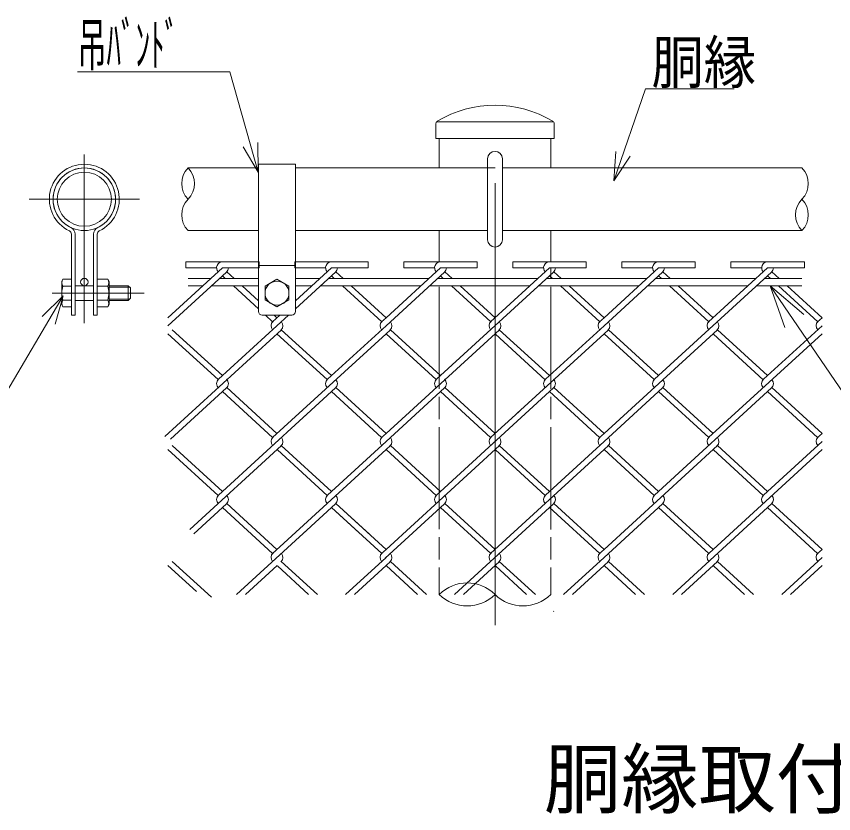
# Model space of a CAD drawing. Units: millimetres, scale not verified. Extents: x -5699 to 5699, y -3329 to 3329.
# Drawn here: x -846 to 264, y 708 to 1791 of the extents above; entities that cross this region are included whole.
import ezdxf
from ezdxf.enums import TextEntityAlignment as Align

# ---------------------------------------------------------------- set-up
doc = ezdxf.new("R2010")
doc.units = ezdxf.units.MM
doc.header["$LTSCALE"] = 20
doc.linetypes.add('USER1', pattern=[50.5, 30, -9, 2.5, -9])
doc.layers.add('0-0_24', color=7, linetype='Continuous')
for name, color, linetype, lineweight in [('0-1_3', 3, 'Continuous', 13), ('0-2_26', 2, 'USER1', 13), ('0-3_1', 1, 'Continuous', 9), ('0-4_27', 7, 'Continuous', 13), ('0-5_28', 7, 'Continuous', 13), ('0-8_13', 216, 'USER1', 13), ('0-9_11', 59, 'Continuous', 9)]:
    doc.layers.add(name, color=color, linetype=linetype, lineweight=lineweight)
doc.styles.add('ＭＳ ゴシック', font='')
doc.styles.get('ＭＳ ゴシック').set_extended_font_data('MS Gothic')

msp = doc.modelspace()

# ---------------------------------------------------------------- linework, layer by layer
at = {"layer": '0-1_3'}
for p, q in [((-466.83, 1590.09), (-516.83, 1590.09)), ((-516.83, 1590.09), (-516.83, 1390.09)), ((-466.83, 1590.09), (-466.83, 1390.09)), ((-205.79, 1487.59), (-205.79, 1597.59)), ((-185.79, 1487.59), (-185.79, 1597.59)), ((-770.95, 1495.16), (-770.95, 1385.09)), ((-765.95, 1495.16), (-765.95, 1385.09)), ((-740.95, 1495.16), (-740.95, 1385.09)), ((-735.95, 1495.16), (-735.95, 1385.09)), ((-466.83, 1452.59), (-516.83, 1452.59)), ((-784.2, 1430.84), (-782.46, 1433.86)), ((-770.95, 1433.86), (-782.46, 1433.86)), ((-770.95, 1433.86), (-770.95, 1396.33)), ((-735.95, 1433.86), (-721.52, 1433.86)), ((-735.95, 1396.33), (-735.95, 1433.86)), ((-721.52, 1433.86), (-719.7, 1430.72)), ((-612.46, 1435.09), (-581.53, 1435.09)), ((-569.69, 1435.09), (-516.83, 1435.09)), ((-508.08, 1424.45), (-491.83, 1433.84)), ((-491.83, 1433.84), (-475.58, 1424.45)), ((-466.83, 1435.09), (-433.51, 1435.09)), ((-421.67, 1435.09), (-285.49, 1435.09)), ((-273.65, 1435.09), (-137.47, 1435.09)), ((-125.63, 1435.09), (10.55, 1435.09)), ((22.39, 1435.09), (158.57, 1435.09)), ((170.41, 1435.09), (220.87, 1435.09)), ((-784.2, 1430.84), (-784.2, 1399.34)), ((-770.95, 1424.48), (-782.46, 1424.48)), ((-765.95, 1425.09), (-740.95, 1425.09)), ((-735.95, 1424.48), (-721.52, 1424.48)), ((-719.7, 1399.47), (-719.7, 1430.72)), ((-719.7, 1425.09), (-693.95, 1425.09)), ((-719.7, 1423.22), (-692.08, 1423.22)), ((-693.95, 1425.09), (-690.95, 1422.09)), ((-693.95, 1425.09), (-693.95, 1405.09)), ((-690.95, 1422.09), (-690.95, 1408.09)), ((-612.46, 1425.09), (-592.44, 1425.09)), ((-580.6, 1425.09), (-516.83, 1425.09)), ((-508.08, 1424.45), (-508.08, 1405.74)), ((-475.58, 1424.45), (-475.58, 1405.74)), ((-466.83, 1425.09), (-444.42, 1425.09)), ((-432.58, 1425.09), (-296.4, 1425.09)), ((-284.56, 1425.09), (-148.38, 1425.09)), ((-136.54, 1425.09), (-0.37, 1425.09)), ((11.48, 1425.09), (147.65, 1425.09)), ((159.49, 1425.09), (220.87, 1425.09)), ((-784.2, 1399.34), (-782.46, 1396.33)), ((-770.95, 1405.71), (-782.46, 1405.71)), ((-765.95, 1405.09), (-740.95, 1405.09)), ((-735.95, 1405.71), (-721.52, 1405.71)), ((-721.52, 1396.33), (-719.7, 1399.47)), ((-719.7, 1406.97), (-692.08, 1406.97)), ((-719.7, 1405.09), (-693.95, 1405.09)), ((-693.95, 1405.09), (-690.95, 1408.09)), ((-770.95, 1396.33), (-782.46, 1396.33)), ((-735.95, 1396.33), (-721.52, 1396.33)), ((-770.95, 1385.09), (-765.95, 1385.09)), ((-740.95, 1385.09), (-735.95, 1385.09)), ((-471.83, 1385.09), (-511.83, 1385.09))]:
    msp.add_line(p, q, dxfattribs=at)
msp.add_lwpolyline([(-508.08, 1405.74), (-491.83, 1396.34), (-475.58, 1405.74)], dxfattribs=at)
for centre, radius in [((-753.45, 1430.09), 5), ((-491.83, 1415.09), 16.23)]:
    msp.add_circle(centre, radius, dxfattribs=at)
for centre, radius, start, end in [((-195.79, 1597.59), 10, 0, 180), ((-753.45, 1542.59), 47.5, 295.37693, 244.62307), ((-753.45, 1542.59), 42.5, 295.37693, 244.62307), ((-775.95, 1495.16), 5, 0, 64.62307), ((-775.95, 1495.16), 10, 0, 64.62307), ((-730.95, 1495.16), 10, 115.37693, 180), ((-730.95, 1495.16), 5, 115.37693, 180), ((-195.79, 1487.59), 10, 180, 0), ((-775.61, 1429.17), 8.31, 145.61585, 214.38415), ((-728.37, 1429.17), 8.31, 325.61586, 34.38414), ((-752.87, 1415.09), 31.05, 162.4121, 197.5879), ((-751.11, 1415.09), 31.05, 342.4121, 17.5879), ((-775.61, 1401.02), 8.31, 145.61585, 214.38415), ((-728.37, 1401.02), 8.31, 325.61585, 34.38416), ((-511.83, 1390.09), 5, 180, 270), ((-471.83, 1390.09), 5, 270, 0)]:
    msp.add_arc(centre, radius, start, end, dxfattribs=at)
at = {"layer": '0-2_26'}
for p, q in [((-753.45, 1603.27), (-753.45, 1374.1)), ((-678.45, 1542.59), (-828.45, 1542.59)), ((-797, 1415.09), (-672, 1415.09))]:
    msp.add_line(p, q, dxfattribs=at)
at = {"layer": '0-3_1'}
for p, q in [((-276.04, 1645.24), (-276.04, 1625.09)), ((-116.38, 1647.59), (-275.21, 1647.59)), ((-115.54, 1645.24), (-115.54, 1625.09)), ((-115.54, 1625.09), (-276.04, 1625.09)), ((-271.42, 1625.09), (-271.42, 1585.09)), ((-120.17, 1585.09), (-120.17, 1625.09)), ((-516.83, 1585.09), (-612.46, 1585.09)), ((-195.79, 1585.09), (-466.83, 1585.09)), ((220.87, 1585.09), (-185.79, 1585.09)), ((-516.83, 1500.09), (-612.46, 1500.09)), ((-205.79, 1500.09), (-466.83, 1500.09)), ((-271.42, 1457.47), (-271.42, 1500.09)), ((220.87, 1500.09), (-185.79, 1500.09)), ((-120.17, 1457.47), (-120.17, 1500.09)), ((-120.17, 1435.09), (-120.17, 1449.47)), ((-271.42, 1423.47), (-271.42, 1285.14)), ((-120.17, 1284.9), (-120.17, 1423.74)), ((-271.42, 1274.29), (-271.42, 1243.74)), ((-120.17, 1243.99), (-120.17, 1274.05)), ((-271.42, 1232.89), (-271.42, 1094.54)), ((-120.17, 1094.3), (-120.17, 1233.14)), ((-271.42, 1083.69), (-271.42, 1053.15)), ((-120.17, 1053.39), (-120.17, 1083.45)), ((-271.42, 1042.3), (-271.42, 1005.93)), ((-120.17, 1005.93), (-120.17, 1042.54))]:
    msp.add_line(p, q, dxfattribs=at)
for radius in [42.5, 36.75]:
    msp.add_circle((-753.45, 1542.59), radius, dxfattribs=at)
for centre, radius, start, end in [((-195.79, 1517.16), 152.93, 59.14927, 120.85073), ((-272.29, 1645.24), 3.75, 120.85073, 180), ((-119.29, 1645.24), 3.75, 0, 59.14927)]:
    msp.add_arc(centre, radius, start, end, dxfattribs=at)
at = {"layer": '0-4_27'}
for centre, radius, start, end in [((-591.08, 1563.84), 30.15, 135.18146, 224.81854), ((-633.85, 1563.84), 30.15, 315.18146, 44.81854), ((199.49, 1563.84), 30.15, 315.18146, 44.81854), ((-591.08, 1521.34), 30.15, 135.18146, 224.81854), ((242.26, 1521.34), 30.15, 135.18146, 224.81854), ((199.49, 1521.34), 30.15, 315.18146, 44.81854), ((-233.61, 967.87), 53.65, 45.18146, 134.81854), ((-233.61, 1043.98), 53.65, 225.18146, 314.81854), ((-157.98, 1043.98), 53.65, 225.18146, 314.81854)]:
    msp.add_arc(centre, radius, start, end, dxfattribs=at)
at = {"layer": '0-5_28'}
for p, q in [((-556, 1715.59), (-762.6, 1715.59)), ((-517.42, 1579.49), (-556, 1715.59)), ((-34.45, 1567.62), (8.37, 1692.65)), ((8.37, 1692.65), (129.15, 1692.65)), ((-517.42, 1579.49), (-537.92, 1613.84)), ((-517.42, 1579.49), (-517.99, 1619.48)), ((-34.45, 1567.62), (-31.72, 1607.53)), ((-34.45, 1567.62), (-12.13, 1600.82)), ((-782.19, 1411.33), (-863.08, 1273.81)), ((-782.19, 1411.33), (-810.7, 1383.28)), ((-782.19, 1411.33), (-792.86, 1372.78))]:
    msp.add_line(p, q, dxfattribs=at)
at = {"layer": '0-5_28', "lineweight": 9}
for q in [(223.36, 1385.99), (197.71, 1368.48)]:
    msp.add_line((177.85, 1425.09), q, dxfattribs=at)
msp.add_lwpolyline([(177.85, 1425.09), (278.44, 1277.8), (398.44, 1277.8)], dxfattribs=at)
at = {"layer": '0-8_13'}
msp.add_line((-195.79, 964.26), (-195.79, 1685.09), dxfattribs=at)
at = {"layer": '0-9_11'}
for p, q in [((-615.84, 1449.47), (-615.84, 1457.47)), ((-565.84, 1457.47), (-615.84, 1457.47)), ((-565.84, 1457.47), (-515.84, 1457.47)), ((-515.84, 1449.47), (-515.84, 1457.47)), ((-467.82, 1449.47), (-467.82, 1457.47)), ((-417.82, 1457.47), (-467.82, 1457.47)), ((-417.82, 1457.47), (-367.82, 1457.47)), ((-367.82, 1449.47), (-367.82, 1457.47)), ((-319.8, 1449.47), (-319.8, 1457.47)), ((-269.8, 1457.47), (-319.8, 1457.47)), ((-269.8, 1457.47), (-219.8, 1457.47)), ((-219.8, 1449.47), (-219.8, 1457.47)), ((-171.79, 1449.47), (-171.79, 1457.47)), ((-121.79, 1457.47), (-171.79, 1457.47)), ((-121.79, 1457.47), (-71.79, 1457.47)), ((-71.79, 1449.47), (-71.79, 1457.47)), ((-23.77, 1449.47), (-23.77, 1457.47)), ((26.23, 1457.47), (-23.77, 1457.47)), ((26.23, 1457.47), (76.23, 1457.47)), ((76.23, 1449.47), (76.23, 1457.47)), ((124.25, 1449.47), (124.25, 1457.47)), ((174.25, 1457.47), (124.25, 1457.47)), ((174.25, 1457.47), (224.25, 1457.47)), ((224.25, 1449.47), (224.25, 1457.47)), ((-639.85, 1381.65), (-565.84, 1449.47)), ((-639.85, 1370.8), (-560.44, 1443.57)), ((-573.84, 1449.47), (-615.84, 1449.47)), ((-565.84, 1449.47), (-515.84, 1449.47)), ((-559.94, 1444.06), (-550.16, 1435.09)), ((-425.82, 1449.47), (-467.82, 1449.47)), ((-466.83, 1404.56), (-417.82, 1449.47)), ((-466.83, 1393.71), (-411.9, 1444.04)), ((-417.82, 1449.47), (-367.82, 1449.47)), ((-411.92, 1444.06), (-402.14, 1435.09)), ((-343.81, 1381.65), (-269.8, 1449.47)), ((-343.81, 1370.8), (-264.4, 1443.57)), ((-277.8, 1449.47), (-319.8, 1449.47)), ((-275.21, 1298.03), (-116.38, 1443.57)), ((-269.8, 1449.47), (-219.8, 1449.47)), ((-263.91, 1444.06), (-254.12, 1435.09)), ((-201.71, 1376.23), (-121.79, 1449.47)), ((-129.79, 1449.47), (-171.79, 1449.47)), ((-121.79, 1449.47), (-71.79, 1449.47)), ((-115.89, 1444.06), (-106.1, 1435.09)), ((-47.78, 1381.65), (26.23, 1449.47)), ((-47.78, 1370.8), (31.64, 1443.57)), ((18.23, 1449.47), (-23.77, 1449.47)), ((20.83, 1298.03), (179.66, 1443.57)), ((26.23, 1449.47), (76.23, 1449.47)), ((32.13, 1444.06), (41.92, 1435.09)), ((94.32, 1376.23), (174.25, 1449.47)), ((166.25, 1449.47), (124.25, 1449.47)), ((174.25, 1449.47), (224.25, 1449.47)), ((180.15, 1444.06), (189.94, 1435.09)), ((-565.86, 1438.64), (-562, 1435.09)), ((-417.85, 1438.64), (-413.98, 1435.09)), ((-269.83, 1438.64), (-265.96, 1435.09)), ((-121.81, 1438.64), (-117.94, 1435.09)), ((26.21, 1438.64), (30.08, 1435.09)), ((174.23, 1438.64), (178.1, 1435.09)), ((-551.08, 1425.09), (-516.83, 1393.71)), ((-539.24, 1425.09), (-516.83, 1404.56)), ((-403.06, 1425.09), (-349.69, 1376.18)), ((-391.22, 1425.09), (-343.81, 1381.65)), ((-255.05, 1425.09), (-201.67, 1376.18)), ((-243.2, 1425.09), (-195.79, 1381.65)), ((-107.03, 1425.09), (-53.65, 1376.18)), ((-95.19, 1425.09), (-47.78, 1381.65)), ((40.99, 1425.09), (94.37, 1376.18)), ((52.83, 1425.09), (100.24, 1381.65)), ((189.01, 1425.09), (242.39, 1376.18)), ((200.85, 1425.09), (248.26, 1381.65)), ((-571.25, 1298.03), (-476.23, 1385.09)), ((-507.43, 1385.09), (-497.71, 1376.18)), ((-497.75, 1376.23), (-488.07, 1385.09)), ((-495.59, 1385.09), (-491.83, 1381.65)), ((-349.73, 1376.23), (-343.81, 1381.65)), ((-53.7, 1376.23), (-47.78, 1381.65)), ((242.34, 1376.23), (248.26, 1381.65)), ((-643.94, 1220.57), (-485.91, 1365.38)), ((-633.95, 1365.4), (-565.84, 1302.98)), ((-485.96, 1365.42), (-417.82, 1302.98)), ((-423.23, 1298.03), (-343.81, 1370.8)), ((-343.81, 1359.95), (-337.89, 1365.38)), ((-343.81, 1224.32), (-189.87, 1365.38)), ((-337.92, 1365.4), (-269.8, 1302.98)), ((-189.92, 1365.42), (-121.79, 1302.98)), ((-127.19, 1298.03), (-47.78, 1370.8)), ((-47.78, 1359.95), (-41.86, 1365.38)), ((-47.78, 1224.32), (106.16, 1365.38)), ((-41.88, 1365.4), (26.23, 1302.98)), ((106.12, 1365.42), (174.25, 1302.98)), ((168.85, 1298.03), (248.26, 1370.8)), ((-639.85, 1359.95), (-571.76, 1297.56)), ((-497.75, 1218.89), (-343.81, 1359.95)), ((-491.83, 1359.95), (-423.74, 1297.56)), ((-343.81, 1359.95), (-275.72, 1297.56)), ((-195.32, 1359.52), (-127.68, 1297.54)), ((-166.21, 1251.42), (-47.78, 1359.95)), ((-47.78, 1359.95), (20.31, 1297.56)), ((94.32, 1218.89), (248.26, 1359.95)), ((100.71, 1359.52), (168.38, 1297.52)), ((-559.92, 1297.56), (-560.44, 1298.03)), ((-263.88, 1297.56), (-264.4, 1298.03)), ((-115.86, 1297.56), (-116.38, 1298.03)), ((-636.33, 1216.69), (-560.44, 1286.23)), ((-571.25, 1286.23), (-571.76, 1286.71)), ((-565.84, 1281.28), (-497.71, 1218.85)), ((-559.92, 1286.71), (-491.83, 1224.32)), ((-456.85, 1245.52), (-412.42, 1286.23)), ((-417.82, 1281.28), (-349.73, 1218.89)), ((-411.9, 1286.71), (-343.81, 1224.32)), ((-343.81, 1213.46), (-264.4, 1286.23)), ((-275.21, 1286.23), (-275.72, 1286.71)), ((-275.72, 1140.22), (-116.38, 1286.23)), ((-269.8, 1281.28), (-201.69, 1218.87)), ((-263.88, 1286.71), (-195.79, 1224.32)), ((-127.19, 1286.23), (-127.71, 1286.71)), ((-121.79, 1281.28), (-53.7, 1218.89)), ((-115.86, 1286.71), (-47.78, 1224.32)), ((-47.78, 1213.46), (31.64, 1286.23)), ((20.83, 1140.7), (179.66, 1286.23)), ((26.23, 1281.28), (94.34, 1218.87)), ((32.15, 1286.71), (100.24, 1224.32)), ((174.25, 1281.28), (242.34, 1218.89)), ((180.17, 1286.71), (248.26, 1224.32)), ((-201.71, 1218.89), (-162.82, 1254.53)), ((-571.25, 1140.7), (-450.79, 1251.07)), ((-349.73, 1218.89), (-343.81, 1224.32)), ((-53.7, 1218.89), (-47.78, 1224.32)), ((242.34, 1218.89), (248.26, 1224.32)), ((-423.23, 1140.7), (-343.81, 1213.46)), ((-127.19, 1140.7), (-47.78, 1213.46)), ((168.85, 1140.7), (248.26, 1213.46)), ((-639.85, 1202.61), (-571.76, 1140.22)), ((-633.95, 1208.06), (-565.84, 1145.65)), ((-610.27, 1094.09), (-485.91, 1208.04)), ((-498.22, 1061.13), (-343.81, 1202.61)), ((-491.36, 1202.18), (-423.72, 1140.2)), ((-485.96, 1208.08), (-417.82, 1145.65)), ((-343.81, 1202.61), (-337.89, 1208.04)), ((-343.81, 1066.98), (-189.87, 1208.04)), ((-343.81, 1202.61), (-275.72, 1140.22)), ((-337.92, 1208.06), (-269.8, 1145.65)), ((-201.74, 1061.53), (-47.78, 1202.61)), ((-195.32, 1202.18), (-127.68, 1140.2)), ((-189.92, 1208.08), (-121.79, 1145.65)), ((-47.78, 1202.61), (-41.86, 1208.04)), ((-47.78, 1066.98), (106.16, 1208.04)), ((-47.78, 1202.61), (20.31, 1140.22)), ((-41.88, 1208.06), (26.23, 1145.65)), ((94.84, 1062.03), (248.26, 1202.61)), ((100.71, 1202.18), (168.35, 1140.2)), ((106.12, 1208.08), (174.25, 1145.65)), ((-559.92, 1140.22), (-560.44, 1140.7)), ((-263.88, 1140.22), (-264.4, 1140.7)), ((-604.86, 1088.19), (-560.44, 1128.9)), ((-571.25, 1128.9), (-571.76, 1129.37)), ((-565.84, 1123.95), (-497.75, 1061.55)), ((-559.92, 1129.37), (-491.83, 1066.98)), ((-456.85, 1088.19), (-412.42, 1128.9)), ((-417.85, 1123.97), (-349.69, 1061.51)), ((-417.82, 1123.95), (-380.18, 1089.45)), ((-411.92, 1129.39), (-343.81, 1066.98)), ((-411.9, 1129.37), (-365.99, 1087.3)), ((-345.06, 1054.99), (-264.4, 1128.9)), ((-275.21, 1128.9), (-275.72, 1129.37)), ((-269.8, 1123.95), (-201.67, 1061.51)), ((-263.88, 1129.37), (-195.79, 1066.98)), ((-250.58, 1005.93), (-116.38, 1128.9)), ((-121.79, 1123.95), (-53.67, 1061.53)), ((-115.86, 1129.37), (-47.78, 1066.98)), ((-47.78, 1056.13), (31.64, 1128.9)), ((26.23, 1123.95), (94.34, 1061.53)), ((32.15, 1129.37), (100.24, 1066.98)), ((45.46, 1005.93), (180.17, 1129.37)), ((174.25, 1123.95), (242.34, 1061.55)), ((180.17, 1129.37), (248.26, 1066.98)), ((-546.62, 1005.93), (-450.79, 1093.73)), ((-349.73, 1061.55), (-343.81, 1066.98)), ((-53.7, 1061.55), (-47.78, 1066.98)), ((242.34, 1061.55), (248.26, 1066.98)), ((-398.6, 1005.93), (-343.81, 1056.13)), ((-102.56, 1005.93), (-47.78, 1056.13)), ((193.48, 1005.93), (248.26, 1056.13)), ((-639.85, 1045.28), (-601.09, 1009.76)), ((-633.95, 1050.72), (-580.81, 1002.03)), ((-534.78, 1005.93), (-491.79, 1045.32)), ((-491.36, 1044.85), (-448.89, 1005.93)), ((-485.96, 1050.74), (-437.05, 1005.93)), ((-343.81, 1045.28), (-337.89, 1050.7)), ((-337.92, 1050.72), (-289.03, 1005.93)), ((-238.74, 1005.93), (-189.87, 1050.7)), ((-195.32, 1044.85), (-152.85, 1005.93)), ((-189.92, 1050.74), (-141.01, 1005.93)), ((-47.78, 1045.28), (-41.86, 1050.7)), ((-41.88, 1050.72), (7.01, 1005.93)), ((57.3, 1005.93), (106.16, 1050.7)), ((100.71, 1044.85), (143.19, 1005.93)), ((106.12, 1050.74), (155.03, 1005.93)), ((205.32, 1005.93), (248.26, 1045.28)), ((-115.86, 982.89), (-116.38, 983.36))]:
    msp.add_line(p, q, dxfattribs=at)
for points in [[(-386.76, 1005.93), (-343.81, 1045.28), (-300.87, 1005.93)], [(-90.72, 1005.93), (-47.78, 1045.28), (-4.83, 1005.93)]]:
    msp.add_lwpolyline(points, dxfattribs=at)
for centre, start, end in [((-565.84, 1449.47), 90, 222.5), ((-417.82, 1449.47), 90, 222.5), ((-269.8, 1449.47), 90, 222.5), ((-121.79, 1449.47), 90, 222.5), ((26.23, 1449.47), 90, 222.5), ((174.25, 1449.47), 90, 222.5), ((-565.84, 1449.47), 312.5, 0), ((-417.82, 1449.47), 312.5, 0), ((-269.8, 1449.47), 312.5, 0), ((-121.79, 1449.47), 312.5, 0), ((26.23, 1449.47), 312.5, 0), ((174.25, 1449.47), 312.5, 0), ((-491.83, 1370.8), 132.5, 222.5), ((-491.83, 1370.8), 132.5, 222.5), ((-491.83, 1370.8), 312.5, 42.5), ((-491.83, 1370.8), 312.5, 42.5), ((-343.81, 1370.8), 132.5, 222.5), ((-343.81, 1370.8), 312.5, 42.5), ((-195.79, 1370.8), 132.5, 222.5), ((-195.79, 1370.8), 132.5, 222.5), ((-195.79, 1370.8), 312.5, 42.5), ((-195.79, 1370.8), 312.5, 42.5), ((-47.78, 1370.8), 132.5, 222.5), ((-47.78, 1370.8), 312.5, 42.5), ((100.24, 1370.8), 132.5, 222.5), ((100.24, 1370.8), 132.5, 222.5), ((100.24, 1370.8), 312.5, 42.5), ((100.24, 1370.8), 312.5, 42.5), ((248.26, 1370.8), 132.5, 222.5), ((-565.84, 1292.13), 132.5, 227.5), ((-565.84, 1292.13), 312.5, 47.5), ((-417.82, 1292.13), 132.5, 222.5), ((-417.82, 1292.13), 312.5, 42.5), ((-269.8, 1292.13), 132.5, 227.5), ((-269.8, 1292.13), 312.5, 47.5), ((-121.79, 1292.13), 132.5, 227.5), ((-121.79, 1292.13), 312.5, 47.5), ((26.23, 1292.13), 132.5, 222.5), ((26.23, 1292.13), 312.5, 42.5), ((174.25, 1292.13), 132.5, 222.5), ((174.25, 1292.13), 312.5, 42.5), ((-491.83, 1213.46), 132.5, 222.5), ((-491.83, 1213.46), 132.5, 222.5), ((-491.83, 1213.46), 312.5, 42.5), ((-491.83, 1213.46), 312.5, 42.5), ((-343.81, 1213.46), 132.5, 222.5), ((-343.81, 1213.46), 312.5, 42.5), ((-195.79, 1213.46), 132.5, 222.5), ((-195.79, 1213.46), 132.5, 222.5), ((-195.79, 1213.46), 312.5, 42.5), ((-195.79, 1213.46), 312.5, 42.5), ((-47.78, 1213.46), 132.5, 222.5), ((-47.78, 1213.46), 312.5, 42.5), ((100.24, 1213.46), 132.5, 222.5), ((100.24, 1213.46), 132.5, 222.5), ((100.24, 1213.46), 312.5, 42.5), ((100.24, 1213.46), 312.5, 42.5), ((248.26, 1213.46), 132.5, 222.5), ((-565.84, 1134.8), 132.5, 227.5), ((-565.84, 1134.8), 312.5, 47.5), ((-417.82, 1134.8), 132.5, 222.5), ((-417.82, 1134.8), 312.5, 42.5), ((-269.8, 1134.8), 132.5, 227.5), ((-269.8, 1134.8), 312.5, 47.5), ((-121.79, 1134.8), 132.5, 222.5), ((-121.79, 1134.8), 312.5, 42.5), ((26.23, 1134.8), 132.5, 222.5), ((26.23, 1134.8), 312.5, 42.5), ((174.25, 1134.8), 132.5, 222.5), ((174.25, 1134.8), 312.5, 42.5), ((-491.83, 1056.13), 132.5, 222.5), ((-491.83, 1056.13), 312.5, 42.5), ((-343.81, 1056.13), 132.5, 222.5), ((-343.81, 1056.13), 312.5, 42.5), ((-195.79, 1056.13), 132.5, 222.5), ((-195.79, 1056.13), 132.5, 222.5), ((-195.79, 1056.13), 312.5, 42.5), ((-195.79, 1056.13), 312.5, 42.5), ((-47.78, 1056.13), 132.5, 222.5), ((-47.78, 1056.13), 312.5, 42.5), ((100.24, 1056.13), 132.5, 222.5), ((100.24, 1056.13), 132.5, 222.5), ((100.24, 1056.13), 312.5, 42.5), ((100.24, 1056.13), 312.5, 42.5), ((248.26, 1056.13), 132.5, 222.5)]:
    msp.add_arc(centre, 8, start, end, dxfattribs=at)

# ---------------------------------------------------------------- texts
at = {"layer": '0-0_24', "style": 'ＭＳ ゴシック'}
msp.add_text('胴縁取付詳細', height=76.98, dxfattribs=at).set_placement((-129.48, 693.73), align=Align.BOTTOM_LEFT)
at = {"layer": '0-5_28', "style": 'ＭＳ ゴシック'}
for s, height, width, p in [('吊ﾊﾞﾝﾄﾞ', 57.73, 0.5, (-762.6, 1706.42)), ('胴縁', 57.77, 0.9, (16.7, 1682.43))]:
    msp.add_text(s, height=height, dxfattribs=dict(at, width=width)).set_placement(p, align=Align.BOTTOM_LEFT)

doc.saveas('drawing.dxf')
